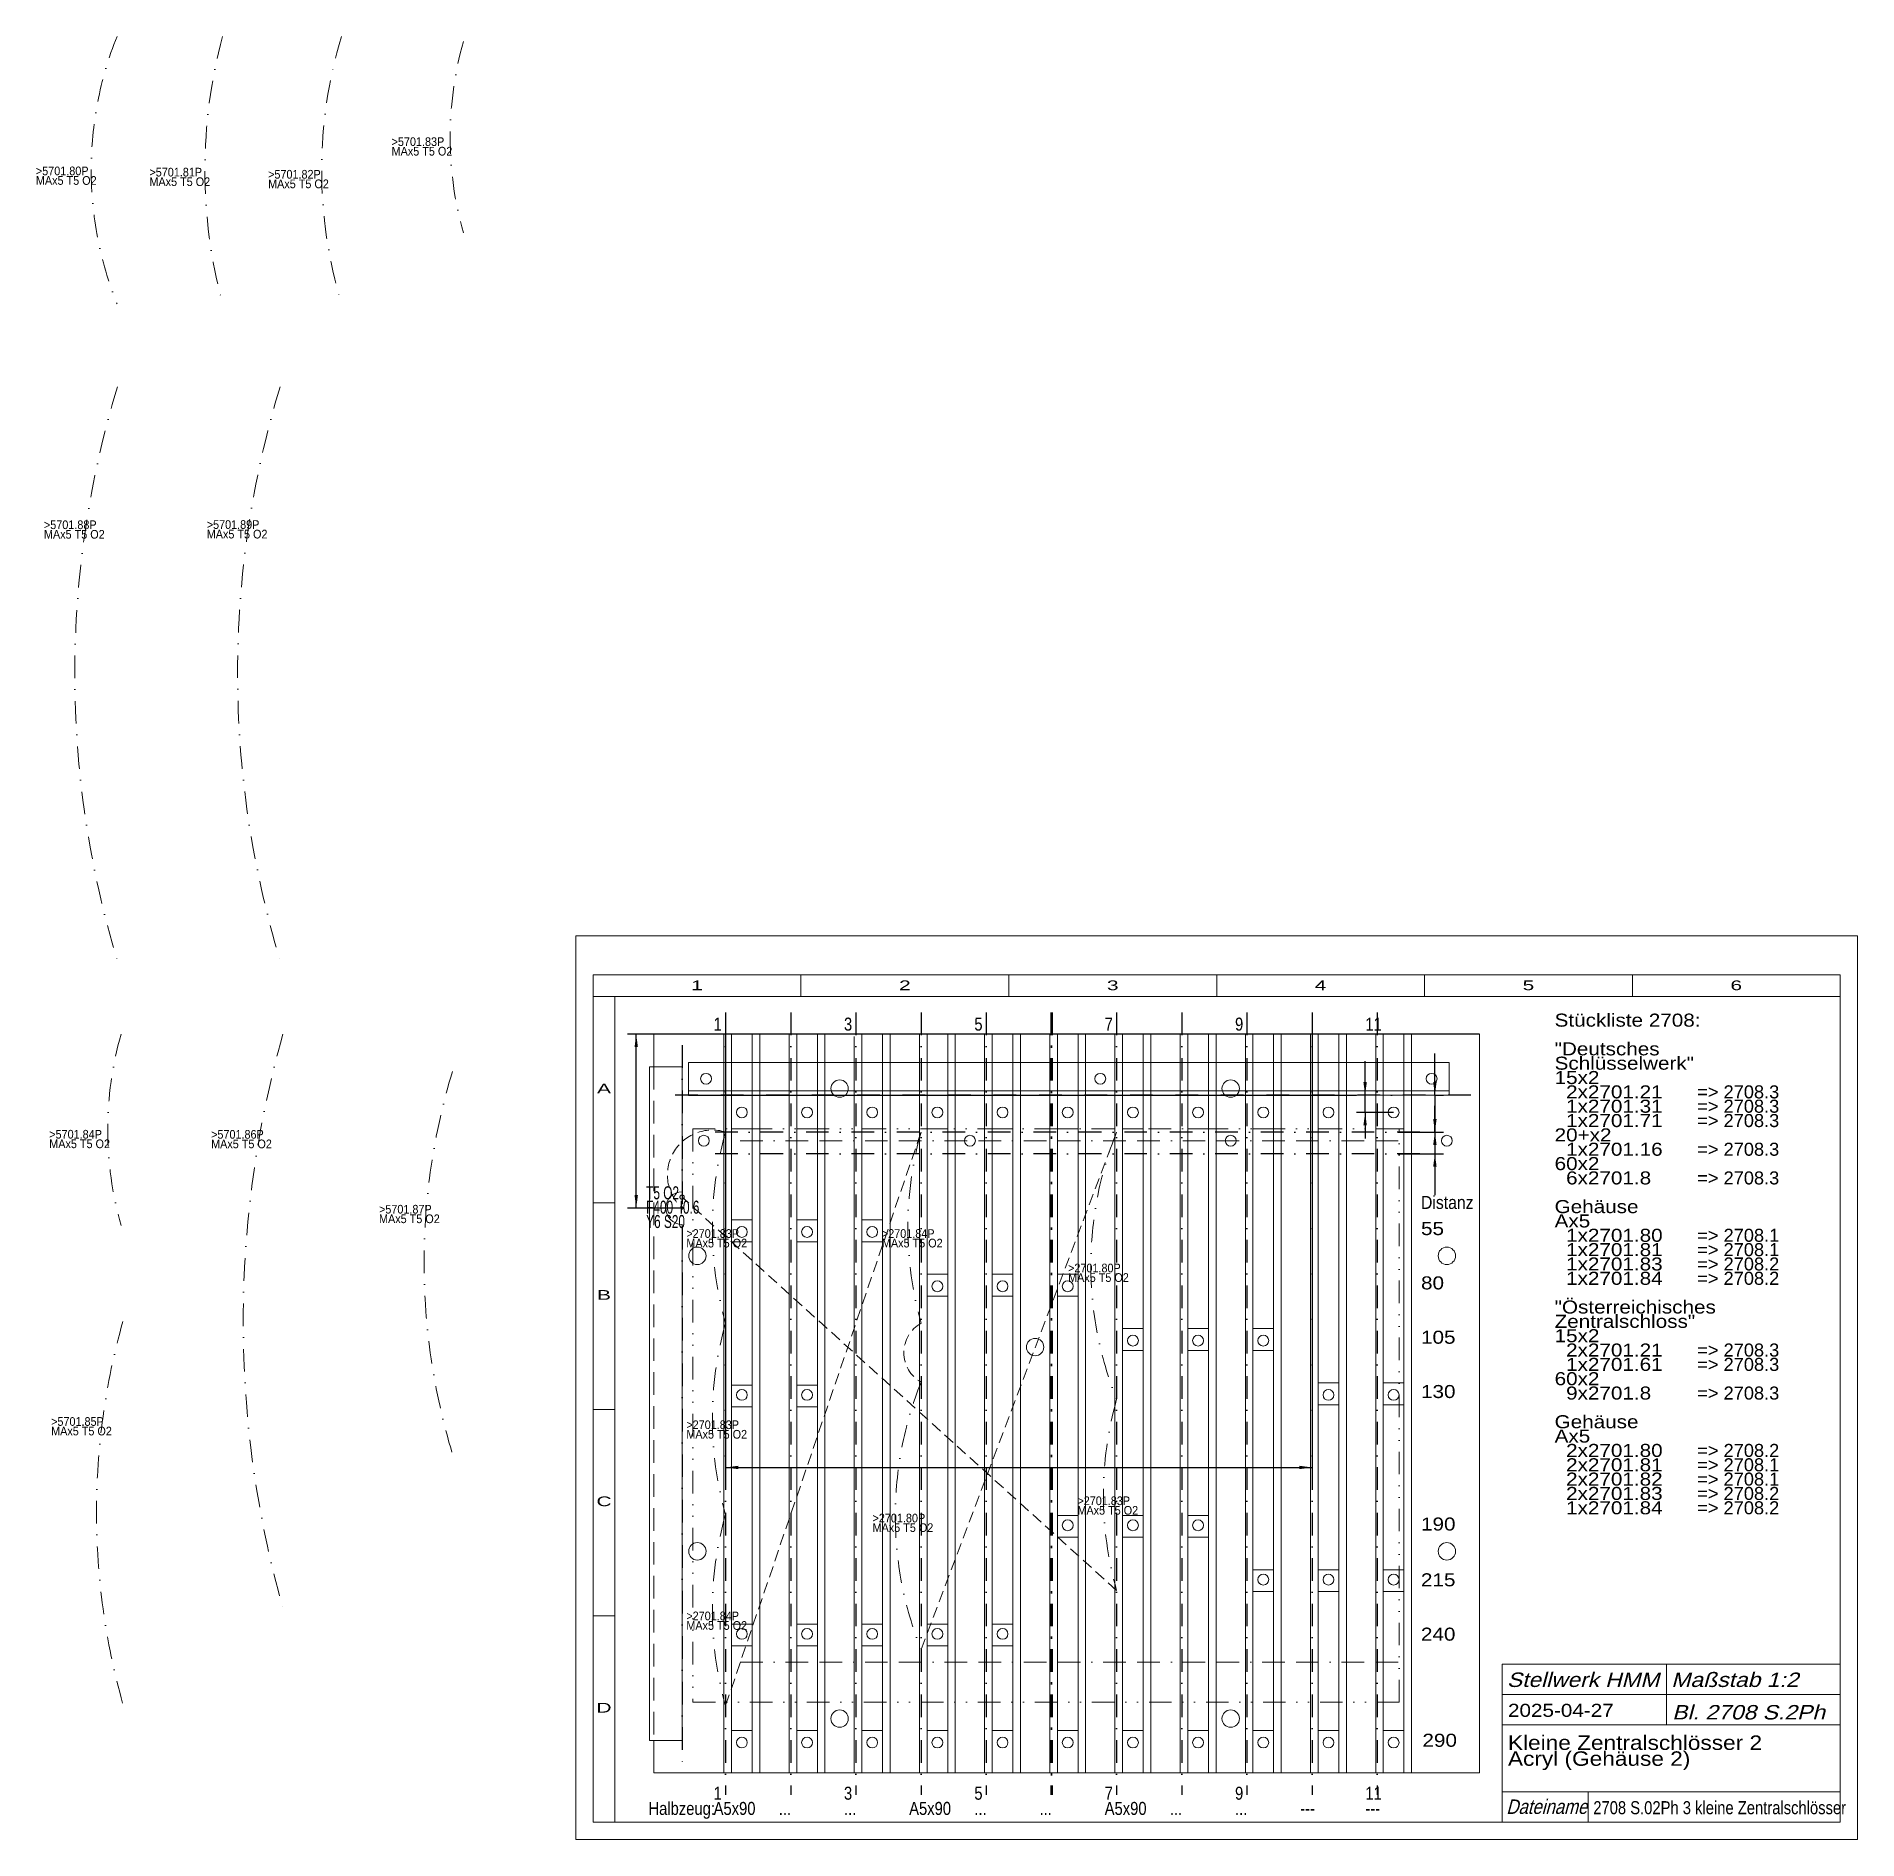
# Model space of a CAD drawing. Extents: x -246 to 592, y 2 to 832.
import ezdxf
from ezdxf.enums import TextEntityAlignment as Align

# ---------------------------------------------------------------- set-up
doc = ezdxf.new("R2010")
doc.units = 0
doc.header["$LTSCALE"] = 20.830415
for name, pattern in [('BORDER', [1.75, 0.5, -0.25, 0.5, -0.25, 0, -0.25]), ('DASHDOT', [1, 0.5, -0.25, 0, -0.25]), ('DASHED', [0.75, 0.5, -0.25]), ('DIVIDE', [1.25, 0.5, -0.25, 0, -0.25, 0, -0.25]), ('HIDDEN', [0.375, 0.25, -0.125]), ('PHANTOM', [2.5, 1.25, -0.25, 0.25, -0.25, 0.25, -0.25])]:
    doc.linetypes.add(name, pattern=pattern)
for name, color, linetype, lineweight in [('2701___ ZENTRALSCHLOSS', 230, 'CONTINUOUS', 13), ('2708_2P', 14, 'CONTINUOUS', 13), ('BEMASSUNG', 7, 'CONTINUOUS', 25), ('BESCHRIFTUNG', 7, 'CONTINUOUS', 25), ('KONSTRUKTION', 7, 'CONTINUOUS', 0), ('MASSGRENZEN', 172, 'CONTINUOUS', 25), ('MASSLINIEN', 172, 'CONTINUOUS', 25), ('MASSTEXTE', 212, 'CONTINUOUS', 25), ('MITTELLINIEN', 5, 'DASHDOT', 25), ('PFADE', 7, 'CONTINUOUS', 0), ('STANDARD', 7, 'CONTINUOUS', 0)]:
    doc.layers.add(name, color=color, linetype=linetype, lineweight=lineweight)
doc.styles.add('Arial', font='arial.ttf')

# ---------------------------------------------------------------- blocks, each defined once
blk = doc.blocks.new('D197155840')
at = {"layer": 'MASSGRENZEN'}
for points in [[(365.33, 344.67), (364.55, 350.61), (366.11, 350.61)], [(365.33, 336.67), (366.11, 330.72), (364.55, 330.72)]]:
    blk.add_solid(points, dxfattribs=at)
at = {"layer": 'MASSLINIEN', "color": 172}
for p, q in [((365.33, 344.67), (365.33, 360.27)), ((53.95, 344.67), (361.33, 344.67)), ((365.33, 336.67), (365.33, 344.67)), ((378.45, 336.67), (361.33, 336.67)), ((365.33, 336.67), (365.33, 324.68))]:
    blk.add_line(p, q, dxfattribs=at)
blk = doc.blocks.new('D197154560')
at = {"layer": 'MASSGRENZEN'}
for points in [[(29.83, 372.67), (30.61, 366.72), (29.05, 366.72)], [(29.83, 292.67), (29.05, 298.61), (30.61, 298.61)]]:
    blk.add_solid(points, dxfattribs=at)
at = {"layer": 'MASSLINIEN', "color": 172}
for p, q in [((417.95, 372.67), (25.83, 372.67)), ((29.83, 292.67), (29.83, 372.67)), ((50.95, 292.67), (25.83, 292.67))]:
    blk.add_line(p, q, dxfattribs=at)
blk = doc.blocks.new('D197154304')
at = {"layer": 'MASSGRENZEN'}
for points in [[(397.44, 344.67), (396.66, 350.61), (398.23, 350.61)], [(397.44, 327.67), (398.23, 321.72), (396.66, 321.72)]]:
    blk.add_solid(points, dxfattribs=at)
at = {"layer": 'MASSLINIEN', "color": 172}
for p, q in [((397.44, 344.67), (397.44, 363.8)), ((397.44, 344.67), (397.44, 327.67)), ((397.44, 344.67), (401.44, 344.67)), ((380.5, 327.67), (401.44, 327.67)), ((397.44, 327.67), (397.44, 315.68))]:
    blk.add_line(p, q, dxfattribs=at)
blk = doc.blocks.new('D197154048')
at = {"layer": 'MASSGRENZEN'}
for points in [[(397.44, 327.67), (396.66, 333.61), (398.23, 333.61)], [(397.44, 317.67), (398.23, 311.72), (396.66, 311.72)]]:
    blk.add_solid(points, dxfattribs=at)
at = {"layer": 'MASSLINIEN', "color": 172}
for p, q in [((397.44, 327.67), (397.44, 339.65)), ((380.5, 327.67), (401.44, 327.67)), ((397.44, 327.67), (397.44, 317.67)), ((380.5, 317.67), (401.44, 317.67)), ((397.44, 317.67), (397.44, 298.53))]:
    blk.add_line(p, q, dxfattribs=at)
blk = doc.blocks.new('D197152768')
at = {"layer": 'MASSGRENZEN'}
for points in [[(70.95, 173.27), (76.9, 174.05), (76.9, 172.48)], [(340.95, 173.27), (335, 172.48), (335, 174.05)]]:
    blk.add_solid(points, dxfattribs=at)
at = {"layer": 'MASSLINIEN', "color": 172}
for p, q in [((70.95, 372.66), (70.95, 169.27)), ((340.95, 372.66), (340.95, 169.27)), ((70.95, 173.27), (340.95, 173.27))]:
    blk.add_line(p, q, dxfattribs=at)

msp = doc.modelspace()

# ---------------------------------------------------------------- linework, layer by layer
at = {"layer": '2701___ ZENTRALSCHLOSS', "linetype": 'DASHDOT'}
for centre, radius, start, end in [((-55.77, 770.42), 165.26, 158.15251, 201.84749), ((67.67, 770.42), 236.37, 164.91888, 195.08112), ((97.04, 770.42), 211.99, 163.13597, 196.86403), ((106.4, 785.53), 162.22, 164.26242, 195.73758), ((226.44, 538.62), 455.01, 163.13597, 196.86403), ((301.37, 538.71), 455.01, 163.13597, 196.86403), ((-51.18, 328.68), 162.22, 164.26242, 195.73758), ((335.6, 240.63), 486.67, 164.26242, 195.73758), ((235.52, 267.58), 303.34, 163.13597, 196.86403), ((105.83, 152.47), 324.45, 164.26242, 195.73758)]:
    msp.add_arc(centre, radius, start, end, dxfattribs=at)
at = {"layer": '2708_2P', "linetype": 'HIDDEN'}
for p, q in [((70.95, 63.67), (160.95, 327.67)), ((160.95, 89.56), (250.95, 327.67)), ((250.95, 116.67), (50.95, 297.67))]:
    msp.add_line(p, q, dxfattribs=at)
at = {"layer": '2708_2P', "linetype": 'PHANTOM'}
for centre, radius in [((50.95, 297.67), 1), ((50.95, 292.67), 0.5)]:
    msp.add_circle(centre, radius, dxfattribs=at)
at = {"layer": '2708_2P', "linetype": 'HIDDEN'}
for centre, radius, start, end in [((64.85, 307.93), 20.65, 72.83293, 227.6773), ((168.53, 226.11), 15.53, 119.23231, 240.76769)]:
    msp.add_arc(centre, radius, start, end, dxfattribs=at)
at = {"layer": '2708_2P', "linetype": 'DASHDOT'}
for centre, radius, start, end in [((227.09, 283.67), 162.22, 164.26242, 195.73758), ((317.09, 283.67), 162.22, 164.26242, 195.73758), ((404.34, 266.17), 165.26, 158.15251, 201.84749), ((227.09, 195.67), 162.22, 164.26242, 195.73758), ((314.34, 151.06), 165.26, 158.15251, 201.84749), ((407.09, 160.67), 162.22, 164.26242, 195.73758), ((227.09, 107.67), 162.22, 164.26242, 195.73758)]:
    msp.add_arc(centre, radius, start, end, dxfattribs=at)
at = {"layer": 'KONSTRUKTION', "color": 8}
for p, q in [((417.95, 372.67), (37.95, 372.67)), ((37.95, 372.67), (37.95, 357.67)), ((70.2, 372.67), (70.2, 32.67)), ((73.7, 372.67), (73.7, 32.67)), ((83.2, 372.67), (83.2, 32.67)), ((86.7, 372.67), (86.7, 32.67)), ((100.2, 372.67), (100.2, 32.67)), ((103.7, 372.67), (103.7, 32.67)), ((113.2, 372.67), (113.2, 32.67)), ((116.7, 372.67), (116.7, 32.67)), ((130.2, 371.67), (130.2, 32.67)), ((133.7, 372.67), (133.7, 32.67)), ((143.2, 372.67), (143.2, 32.67)), ((146.7, 372.67), (146.7, 32.67)), ((160.2, 372.67), (160.2, 32.67)), ((163.7, 372.67), (163.7, 32.67)), ((173.2, 372.67), (173.2, 32.67)), ((176.7, 372.67), (176.7, 32.67)), ((190.2, 372.67), (190.2, 32.67)), ((193.7, 372.67), (193.7, 32.67)), ((203.2, 372.67), (203.2, 32.67)), ((206.7, 372.67), (206.7, 32.67)), ((220.2, 372.67), (220.2, 32.67)), ((223.7, 372.67), (223.7, 32.67)), ((233.2, 372.67), (233.2, 32.67)), ((236.7, 372.67), (236.7, 32.67)), ((250.2, 372.67), (250.2, 32.67)), ((253.7, 372.67), (253.7, 32.67)), ((263.2, 372.67), (263.2, 32.67)), ((266.7, 372.67), (266.7, 32.67)), ((280.2, 372.67), (280.2, 32.67)), ((283.7, 372.67), (283.7, 32.67)), ((293.2, 372.67), (293.2, 32.67)), ((296.7, 372.67), (296.7, 32.67)), ((310.2, 372.67), (310.2, 32.67)), ((313.7, 372.67), (313.7, 32.67)), ((323.2, 372.67), (323.2, 32.67)), ((326.7, 372.67), (326.7, 32.67)), ((340.2, 372.67), (340.2, 32.67)), ((343.7, 372.67), (343.7, 32.67)), ((353.2, 372.67), (353.2, 32.67)), ((356.7, 372.67), (356.7, 32.67)), ((370.2, 372.67), (370.2, 32.67)), ((373.7, 372.67), (373.7, 32.67)), ((383.2, 372.67), (383.2, 32.67)), ((386.7, 372.67), (386.7, 32.67)), ((417.95, 32.67), (417.95, 372.67)), ((35.95, 357.67), (35.95, 47.67)), ((35.95, 357.67), (50.95, 357.67)), ((50.95, 357.67), (50.95, 300.17)), ((403.95, 359.67), (53.95, 359.67)), ((53.95, 344.67), (53.95, 359.67)), ((403.95, 344.67), (403.95, 359.67)), ((403.95, 346.67), (53.95, 346.67)), ((403.95, 344.67), (53.95, 344.67)), ((73.7, 329.17), (83.2, 329.17)), ((103.7, 329.17), (113.2, 329.17)), ((133.7, 329.17), (143.2, 329.17)), ((163.7, 329.17), (173.2, 329.17)), ((193.7, 329.17), (203.2, 329.17)), ((223.7, 329.17), (233.2, 329.17)), ((253.7, 329.17), (263.2, 329.17)), ((283.7, 329.17), (293.2, 329.17)), ((313.7, 329.17), (323.2, 329.17)), ((343.7, 329.17), (353.2, 329.17)), ((373.7, 329.17), (383.2, 329.17)), ((50.95, 285.17), (50.95, 47.67)), ((73.7, 287.17), (83.2, 287.17)), ((103.7, 287.17), (113.2, 287.17)), ((133.7, 287.17), (143.2, 287.17)), ((73.7, 277.17), (83.2, 277.17)), ((103.7, 277.17), (113.2, 277.17)), ((133.7, 277.17), (143.2, 277.17)), ((163.7, 262.17), (173.2, 262.17)), ((193.7, 262.17), (203.2, 262.17)), ((223.7, 262.17), (233.2, 262.17)), ((163.7, 252.17), (173.2, 252.17)), ((193.7, 252.17), (203.2, 252.17)), ((223.7, 252.17), (233.2, 252.17)), ((253.7, 237.17), (263.2, 237.17)), ((283.7, 237.17), (293.2, 237.17)), ((313.7, 237.17), (323.2, 237.17)), ((253.7, 227.17), (263.2, 227.17)), ((283.7, 227.17), (293.2, 227.17)), ((313.7, 227.17), (323.2, 227.17)), ((83.2, 211.17), (73.7, 211.17)), ((113.2, 211.17), (103.7, 211.17)), ((343.7, 212.17), (353.2, 212.17)), ((373.7, 212.17), (383.2, 212.17)), ((343.7, 202.17), (353.2, 202.17)), ((373.7, 202.17), (383.2, 202.17)), ((83.2, 201.17), (73.7, 201.17)), ((113.2, 201.17), (103.7, 201.17)), ((233.2, 151.17), (223.7, 151.17)), ((263.2, 151.17), (253.7, 151.17)), ((293.2, 151.17), (283.7, 151.17)), ((233.2, 141.17), (223.7, 141.17)), ((263.2, 141.17), (253.7, 141.17)), ((293.2, 141.17), (283.7, 141.17)), ((323.2, 126.17), (313.7, 126.17)), ((353.2, 126.17), (343.7, 126.17)), ((383.2, 126.17), (373.7, 126.17)), ((323.2, 116.17), (313.7, 116.17)), ((353.2, 116.17), (343.7, 116.17)), ((383.2, 116.17), (373.7, 116.17)), ((83.2, 101.17), (73.7, 101.17)), ((113.2, 101.17), (103.7, 101.17)), ((143.2, 101.17), (133.7, 101.17)), ((173.2, 101.17), (163.7, 101.17)), ((203.2, 101.17), (193.7, 101.17)), ((83.2, 91.17), (73.7, 91.17)), ((113.2, 91.17), (103.7, 91.17)), ((143.2, 91.17), (133.7, 91.17)), ((173.2, 91.17), (163.7, 91.17)), ((203.2, 91.17), (193.7, 91.17)), ((73.7, 52.17), (83.2, 52.17)), ((103.7, 52.17), (113.2, 52.17)), ((133.7, 52.17), (143.2, 52.17)), ((163.7, 52.17), (173.2, 52.17)), ((193.7, 52.17), (203.2, 52.17)), ((223.7, 52.17), (233.2, 52.17)), ((253.7, 52.17), (263.2, 52.17)), ((283.7, 52.17), (293.2, 52.17)), ((313.7, 52.17), (323.2, 52.17)), ((343.7, 52.17), (353.2, 52.17)), ((373.7, 52.17), (383.2, 52.17)), ((35.95, 47.67), (50.95, 47.67)), ((37.95, 47.67), (37.95, 32.67)), ((37.95, 32.67), (417.95, 32.67))]:
    msp.add_line(p, q, dxfattribs=at)
at = {"layer": 'KONSTRUKTION', "color": 8, "linetype": 'DASHED'}
msp.add_line((37.95, 357.67), (37.95, 47.67), dxfattribs=at)
at = {"layer": 'KONSTRUKTION', "color": 8, "linetype": 'BORDER'}
for p, q in [((380.5, 323.67), (75.5, 323.67)), ((380.5, 83.67), (75.5, 83.67))]:
    msp.add_line(p, q, dxfattribs=at)
at = {"layer": 'KONSTRUKTION', "color": 8}
for centre, radius in [((61.95, 352.17), 2.5), ((243.45, 352.17), 2.5), ((395.95, 352.17), 2.5), ((123.45, 347.67), 4), ((303.45, 347.67), 4), ((78.45, 336.67), 2.5), ((108.45, 336.67), 2.5), ((138.45, 336.67), 2.5), ((168.45, 336.67), 2.5), ((198.45, 336.67), 2.5), ((228.45, 336.67), 2.5), ((258.45, 336.67), 2.5), ((288.45, 336.67), 2.5), ((318.45, 336.67), 2.5), ((348.45, 336.67), 2.5), ((378.45, 336.67), 2.5), ((60.95, 323.67), 2.5), ((183.45, 323.67), 2.5), ((303.45, 323.67), 2.5), ((402.95, 323.67), 2.5), ((78.45, 281.67), 2.5), ((108.45, 281.67), 2.5), ((138.45, 281.67), 2.5), ((57.97, 270.67), 4), ((402.95, 270.67), 4), ((168.45, 256.67), 2.5), ((198.45, 256.67), 2.5), ((228.45, 256.67), 2.5), ((213.45, 228.67), 4), ((258.45, 231.67), 2.5), ((288.45, 231.67), 2.5), ((318.45, 231.67), 2.5), ((78.45, 206.67), 2.5), ((108.45, 206.67), 2.5), ((348.45, 206.67), 2.5), ((378.45, 206.67), 2.5), ((228.45, 146.67), 2.5), ((258.45, 146.67), 2.5), ((288.45, 146.67), 2.5), ((57.97, 134.67), 4), ((402.95, 134.67), 4), ((318.45, 121.67), 2.5), ((348.45, 121.67), 2.5), ((378.45, 121.67), 2.5), ((78.45, 96.67), 2.5), ((108.45, 96.67), 2.5), ((138.45, 96.67), 2.5), ((168.45, 96.67), 2.5), ((198.45, 96.67), 2.5), ((123.45, 57.67), 4), ((303.45, 57.67), 4), ((78.45, 46.67), 2.5), ((108.45, 46.67), 2.5), ((138.45, 46.67), 2.5), ((168.45, 46.67), 2.5), ((198.45, 46.67), 2.5), ((228.45, 46.67), 2.5), ((258.45, 46.67), 2.5), ((288.45, 46.67), 2.5), ((318.45, 46.67), 2.5), ((348.45, 46.67), 2.5), ((378.45, 46.67), 2.5)]:
    msp.add_circle(centre, radius, dxfattribs=at)
msp.add_arc((50.95, 292.67), 7.5, 90, 270, dxfattribs=at)
at = {"layer": 'MITTELLINIEN'}
for p, q in [((70.95, 382.66), (70.95, 22.66)), ((100.95, 382.66), (100.95, 22.66)), ((130.95, 382.66), (130.95, 22.66)), ((160.95, 382.66), (160.95, 22.66)), ((190.95, 382.66), (190.95, 22.66)), ((250.95, 382.66), (250.95, 22.66)), ((280.95, 382.66), (280.95, 22.66)), ((310.95, 382.66), (310.95, 22.66)), ((370.95, 382.66), (370.95, 22.66)), ((50.95, 367.67), (50.95, 37.67)), ((414.04, 344.67), (43.89, 344.67)), ((390.5, 327.67), (65.5, 327.67)), ((390.5, 327.67), (65.5, 327.67)), ((390.5, 317.67), (65.5, 317.67)), ((390.5, 317.67), (65.5, 317.67))]:
    msp.add_line(p, q, dxfattribs=at)
at = {"layer": 'MITTELLINIEN', "color": 154, "lineweight": 50}
msp.add_line((220.95, 382.66), (220.95, 22.66), dxfattribs=at)
at = {"layer": 'MITTELLINIEN', "color": 230}
msp.add_line((340.95, 382.66), (340.95, 22.66), dxfattribs=at)
at = {"layer": 'PFADE', "linetype": 'DIVIDE', "lineweight": 20}
for p, q in [((380.95, 329.17), (55.95, 329.17)), ((55.95, 329.17), (55.95, 65.17)), ((380.95, 65.17), (380.95, 329.17)), ((55.95, 65.17), (380.95, 65.17))]:
    msp.add_line(p, q, dxfattribs=at)
at = {"layer": 'STANDARD'}
for p, q in [((592, 418), (2, 418)), ((2, 418), (2, 2)), ((592, 2), (592, 418)), ((584, 400), (10, 400)), ((10, 400), (10, 390)), ((105.67, 400), (105.67, 390)), ((201.33, 400), (201.33, 390)), ((297, 400), (297, 390)), ((392.67, 400), (392.67, 390)), ((488.33, 400), (488.33, 390)), ((584, 400), (584, 390)), ((10, 390), (10, 10)), ((20, 390), (10, 390)), ((20, 390), (20, 10)), ((584, 390), (20, 390)), ((584, 10), (584, 390)), ((10, 295), (20, 295)), ((10, 200), (20, 200)), ((10, 105), (20, 105)), ((10, 10), (20, 10)), ((20, 10), (584, 10)), ((2, 2), (592, 2))]:
    msp.add_line(p, q, dxfattribs=at)
at = {"layer": 'STANDARD', "lineweight": 0}
for p, q in [((428.44, 82.8), (583.83, 82.8)), ((428.44, 82.8), (428.44, 10)), ((504.04, 82.8), (504.04, 54.8)), ((428.44, 68.8), (583.83, 68.8)), ((428.44, 54.8), (583.83, 54.8)), ((428.44, 24), (583.83, 24)), ((468.04, 24), (468.04, 10))]:
    msp.add_line(p, q, dxfattribs=at)

# ---------------------------------------------------------------- block references
at = {"layer": 'BEMASSUNG'}
for name in ['D197154560', 'D197152768', 'D197154304', 'D197155840', 'D197154048']:
    msp.add_blockref(name, (0, 0), dxfattribs=at)

# ---------------------------------------------------------------- texts
at = {"layer": '2701___ ZENTRALSCHLOSS', "char_height": 4, "attachment_point": 7, "line_spacing_factor": 0.66, "style": 'Arial'}
for s, insert in [('\\W0.891720;>5701.83P\\PMAx5 T5 O2', (-82.77, 777.03)), ('\\W0.891720;>5701.80P\\PMAx5 T5 O2', (-246.5, 763.56)), ('\\W0.891720;>5701.81P\\PMAx5 T5 O2', (-194.24, 763)), ('\\W0.891720;>5701.82P\\PMAx5 T5 O2', (-139.62, 762.01)), ('\\W0.891720;>5701.88P\\PMAx5 T5 O2', (-242.79, 600.71)), ('\\W0.891720;>5701.89P\\PMAx5 T5 O2', (-167.86, 600.8)), ('\\W0.891720;>5701.84P\\PMAx5 T5 O2', (-240.35, 320.18)), ('\\W0.891720;>5701.86P\\PMAx5 T5 O2', (-165.85, 320.13)), ('\\W0.891720;>5701.87P\\PMAx5 T5 O2', (-88.56, 285.67)), ('\\W0.891720;>5701.85P\\PMAx5 T5 O2', (-239.49, 187.97))]:
    msp.add_mtext(s, dxfattribs=dict(at, insert=insert))
at = {"layer": '2708_2P', "linetype": 'PHANTOM', "insert": (34.42, 283.39), "char_height": 6, "attachment_point": 7, "line_spacing_factor": 0.66, "style": 'Arial'}
msp.add_mtext('\\W0.648579;T5 O2\\PF400  I0.6\\PY6 S20\\P', dxfattribs=at)
at = {"layer": '2708_2P', "char_height": 4, "attachment_point": 7, "line_spacing_factor": 0.66, "style": 'Arial'}
for s, insert in [('\\W0.891720;>2701.83P\\PMAx5 T5 O2', (52.9, 274.48)), ('\\W0.891720;>2701.84P\\PMAx5 T5 O2', (142.9, 274.48)), ('\\W0.891720;>2701.80P\\PMAx5 T5 O2', (228.6, 258.62)), ('\\W0.891720;>2701.83P\\PMAx5 T5 O2', (52.9, 186.48)), ('\\W0.891720;>2701.83P\\PMAx5 T5 O2', (232.9, 151.48)), ('\\W0.891720;>2701.80P\\PMAx5 T5 O2', (138.6, 143.52)), ('\\W0.891720;>2701.84P\\PMAx5 T5 O2', (52.9, 98.48))]:
    msp.add_mtext(s, dxfattribs=dict(at, insert=insert))
at = {"layer": 'BESCHRIFTUNG', "style": 'Arial'}
for s, width, p in [('1', 0.810869, (65.46, 374.32)), ('3', 0.810869, (125.46, 374.32)), ('5', 0.810869, (185.46, 374.32)), ('7', 0.810869, (245.46, 374.32)), ('9', 0.810869, (305.46, 374.32)), ('11', 0.810869, (365.46, 374.32)), ('Distanz', 0.864833, (391.06, 292.25)), ('55', 1.135145, (391.06, 280.22)), ('80', 1.135145, (391.06, 255.22)), ('105', 1.135145, (391.06, 230.22)), ('130', 1.135145, (391.06, 205.22)), ('190', 1.135145, (391.06, 144.23)), ('215', 1.135145, (391.03, 118.56)), ('240', 1.135145, (391.03, 93.55)), ('290', 1.135145, (391.71, 44.71)), ('1', 0.810869, (65.46, 20.34)), ('3', 0.810869, (125.46, 20.34)), ('5', 0.810869, (185.46, 20.34)), ('7', 0.810869, (245.46, 20.34)), ('9', 0.810869, (305.46, 20.34)), ('11', 0.810869, (365.46, 20.34)), ('Halbzeug:', 0.810868, (35.46, 13.34)), ('A5x90', 0.810868, (65.46, 13.34)), ('A5x90', 0.810868, (155.46, 13.34)), ('A5x90', 0.810868, (245.46, 13.34)), ('...', 0.810866, (95.46, 13.34)), ('...', 0.810866, (125.46, 13.34)), ('...', 0.810866, (185.46, 13.34)), ('...', 0.810866, (215.46, 13.34)), ('...', 0.810866, (275.46, 13.34)), ('...', 0.810866, (305.46, 13.34)), ('---', 0.810862, (335.46, 13.34)), ('---', 0.810862, (365.46, 13.34))]:
    msp.add_text(s, height=6, dxfattribs=dict(at, width=width)).set_placement(p)
at = {"layer": 'BESCHRIFTUNG', "style": 'Arial', "oblique": 15}
for s, width, p in [('Stellwerk HMM', 1.121619, (430.63, 78.88)), ('Maßstab 1:2', 1.134934, (506.23, 78.88)), ('Bl. 2708 S.2Ph', 1.134938, (506.67, 63.92)), ('Dateiname', 0.829024, (430.3, 20.45))]:
    msp.add_text(s, height=6.65, dxfattribs=dict(at, width=width)).set_placement(p, align=Align.TOP_LEFT)
at = {"layer": 'BESCHRIFTUNG', "style": 'Arial'}
for s, width, p in [('2025-04-27', 1.135137, (431.09, 64.48)), ('2708 S.02Ph 3 kleine Zentralschlösser', 0.810867, (470.35, 19.68))]:
    msp.add_text(s, height=6, dxfattribs=dict(at, width=width)).set_placement(p, align=Align.TOP_LEFT)
at = {"layer": 'BESCHRIFTUNG', "attachment_point": 1, "line_spacing_factor": 0.66, "style": 'Arial'}
for s, insert, char_height in [('\\W1.135056;Stückliste 2708:\\P\\P"Deutsches\\PSchlüsselwerk"\\P15x2\\P  2x2701.21\\P  1x2701.31\\P  1x2701.71\\P20+x2\\P  1x2701.16\\P60x2\\P  6x2701.8\\P\\PGehäuse\\PAx5\\P  1x2701.80\\P  1x2701.81\\P  1x2701.83\\P  1x2701.84\\P\\P"Österreichisches\\PZentralschloss"\\P15x2 \\P  2x2701.21\\P  1x2701.61\\P60x2\\P  9x2701.8\\P\\PGehäuse\\PAx5\\P  2x2701.80\\P  2x2701.81\\P  2x2701.82\\P  2x2701.83\\P  1x2701.84\\P', (452.55, 382.15), 6), ('\\W1.000000;\\P\\P\\P\\P\\P=> 2708.3\\P=> 2708.3\\P=> 2708.3\\P\\P=> 2708.3\\P\\P=> 2708.3\\P\\P\\P\\P=> 2708.1\\P=> 2708.1\\P=> 2708.2\\P=> 2708.2\\P\\P\\P\\P\\P=> 2708.3\\P=> 2708.3\\P\\P=> 2708.3\\P\\P\\P\\P=> 2708.2\\P=> 2708.1\\P=> 2708.1\\P=> 2708.2\\P=> 2708.2\\P', (518.2, 382.15), 6), ('\\W1.121601;Kleine Zentralschlösser 2\\PAcryl (Gehäuse 2)', (431.07, 49.92), 6.65)]:
    msp.add_mtext(s, dxfattribs=dict(at, insert=insert, char_height=char_height))
at = {"layer": 'STANDARD', "style": 'Arial'}
for s, width, p in [('1', 1.547923, (57.83, 392.95)), ('2', 1.547922, (153.5, 392.95)), ('3', 1.547923, (249.17, 392.95)), ('4', 1.547923, (344.83, 392.95)), ('5', 1.547922, (440.5, 392.95)), ('6', 1.547923, (536.17, 392.95)), ('A', 1.547987, (15, 345.45)), ('B', 1.547987, (15, 250.45)), ('C', 1.548103, (15, 155.45)), ('D', 1.548104, (15, 60.45))]:
    msp.add_text(s, height=4.46, dxfattribs=dict(at, width=width)).set_placement(p, align=Align.CENTER)

doc.saveas('drawing.dxf')
